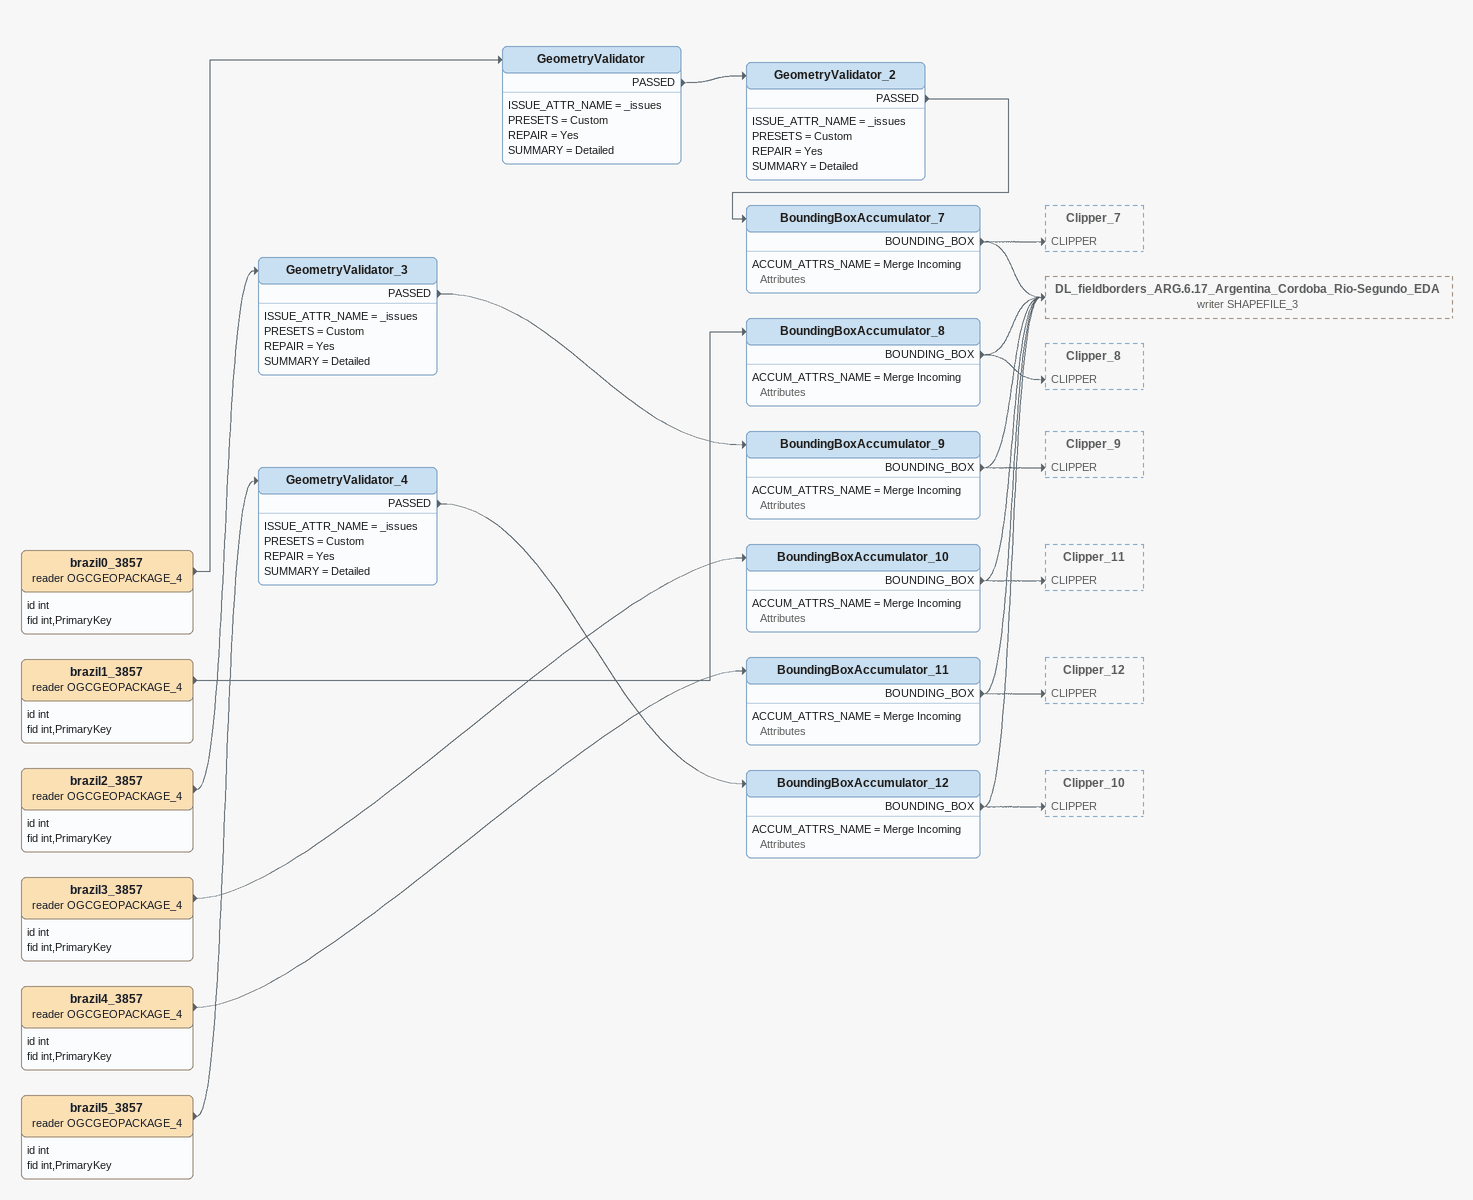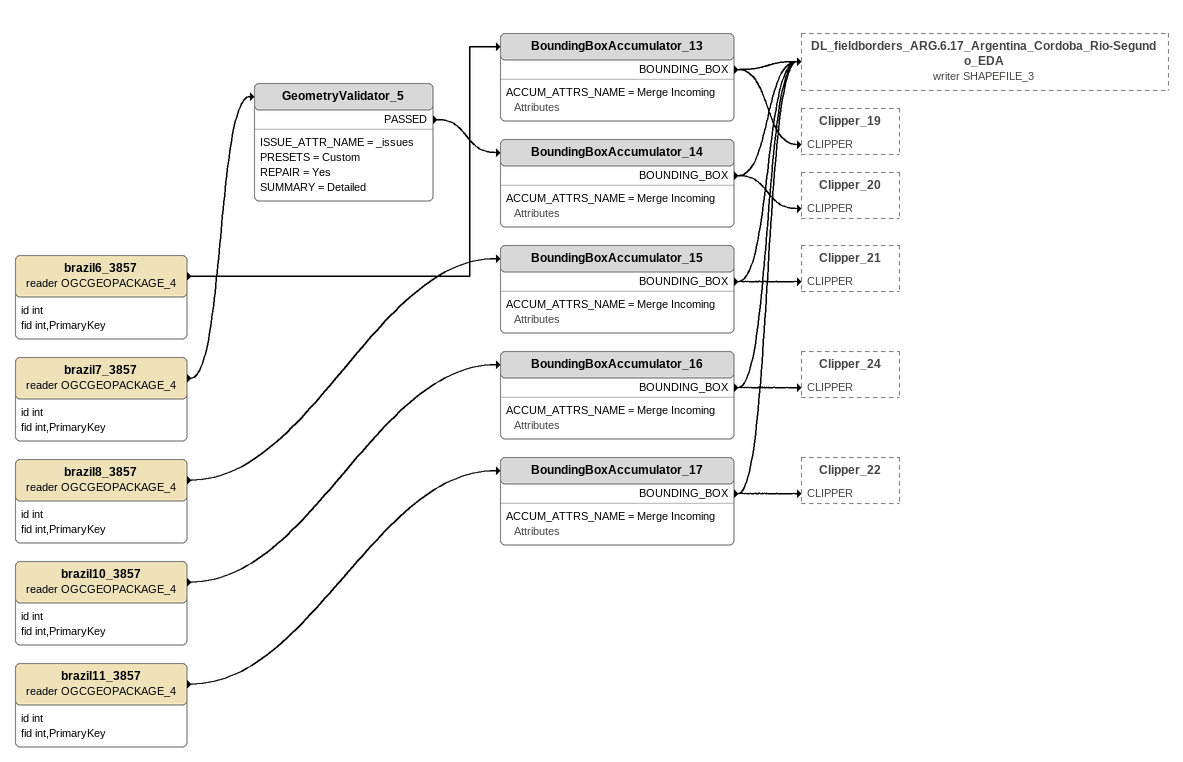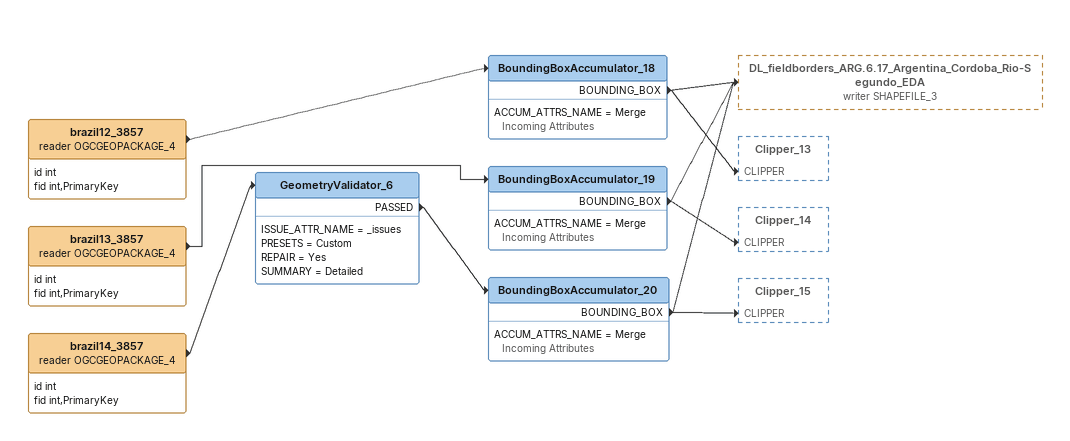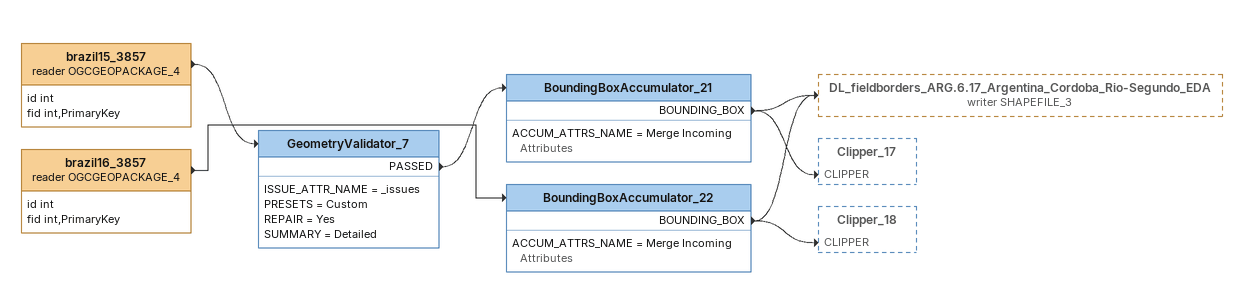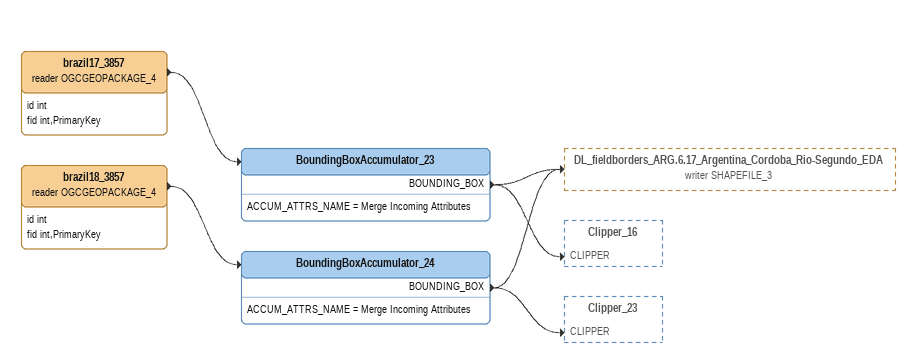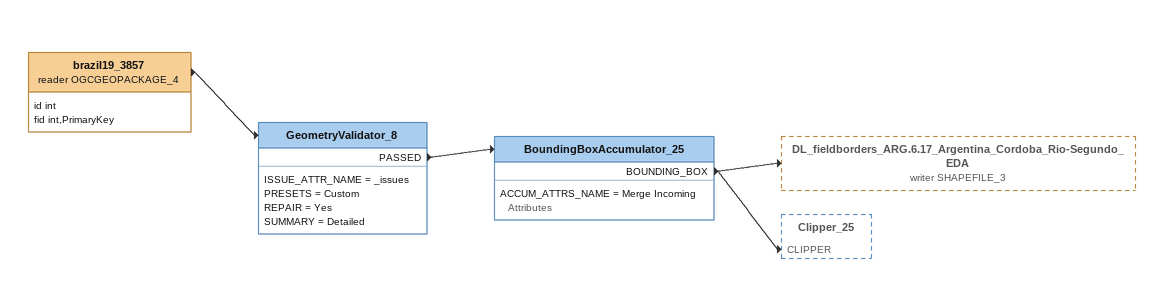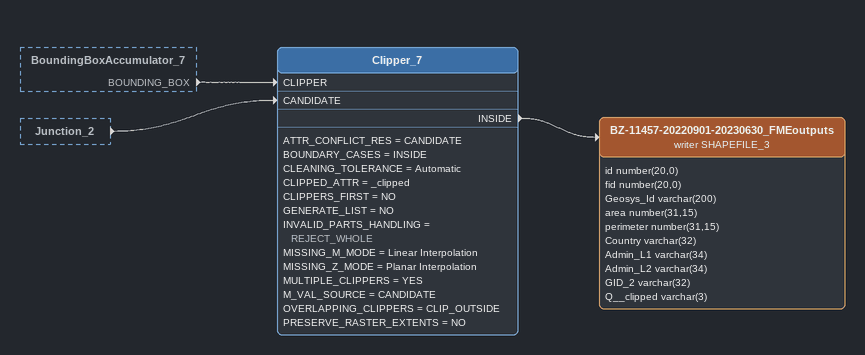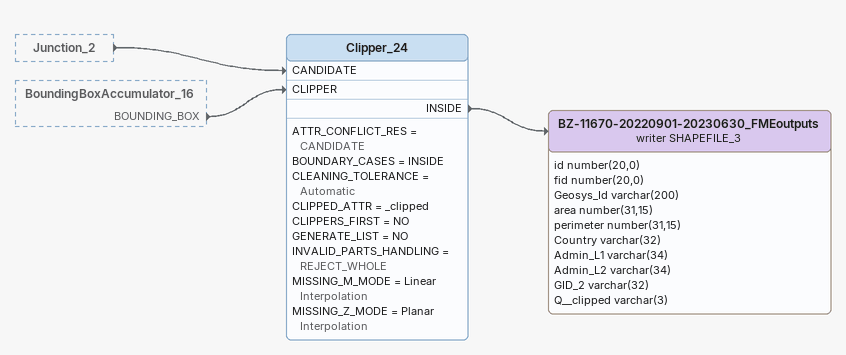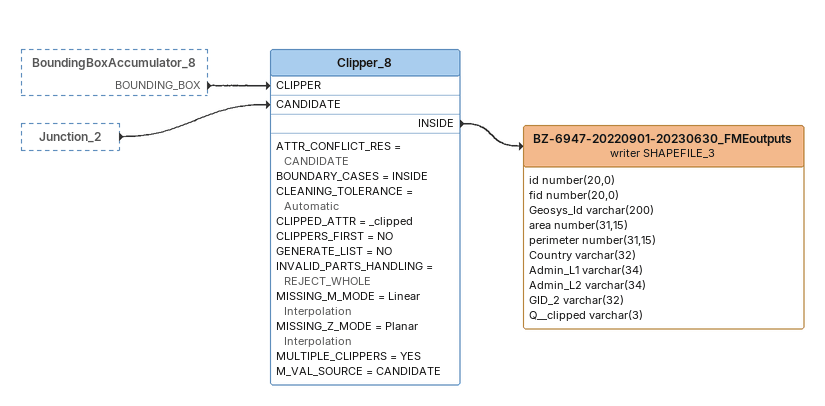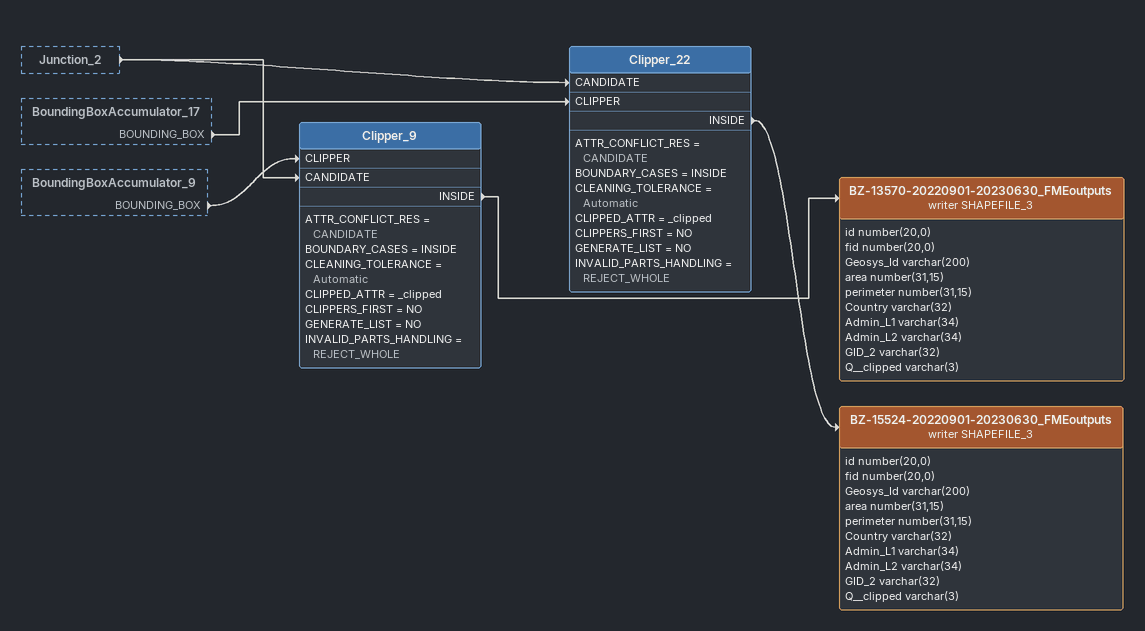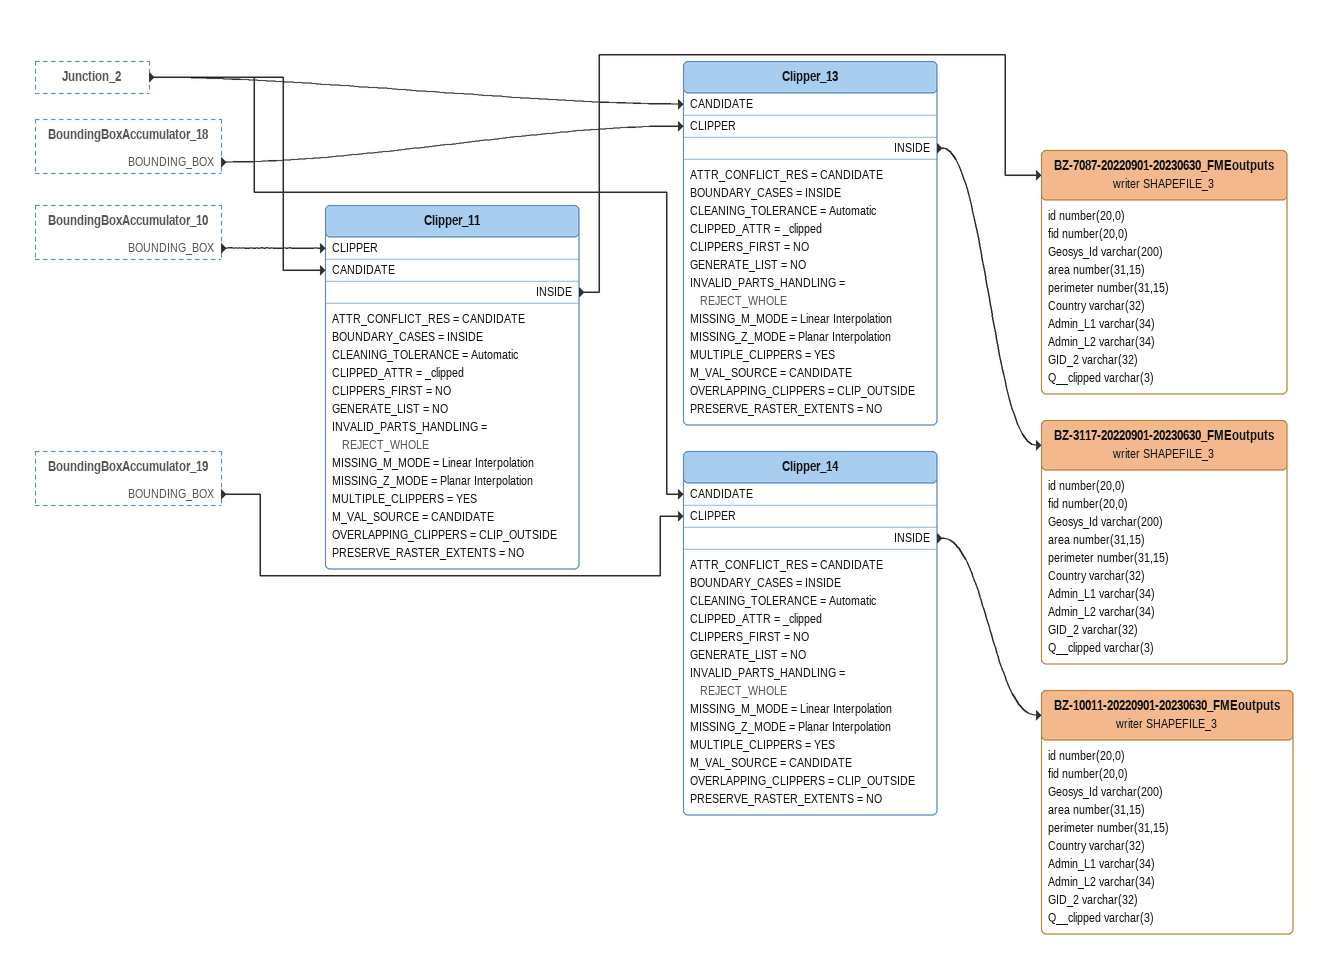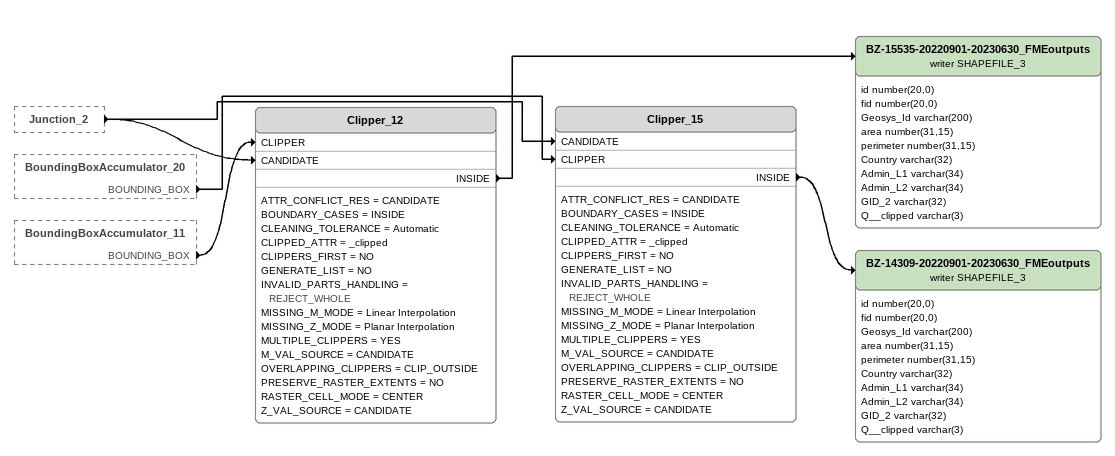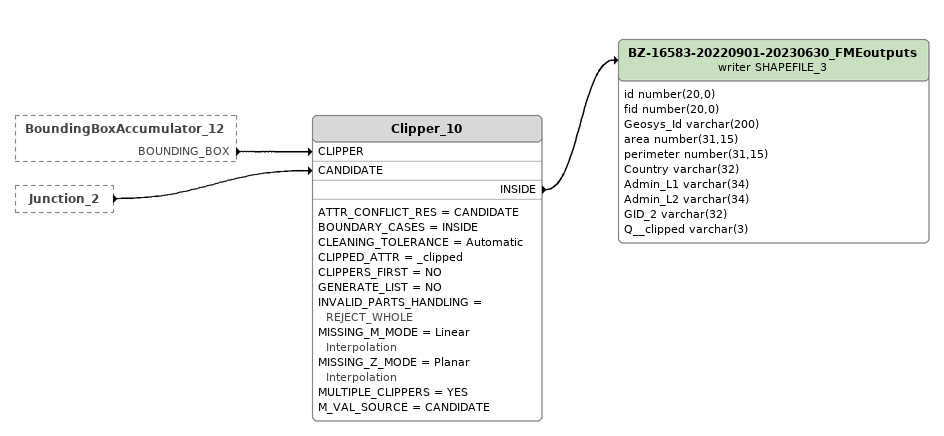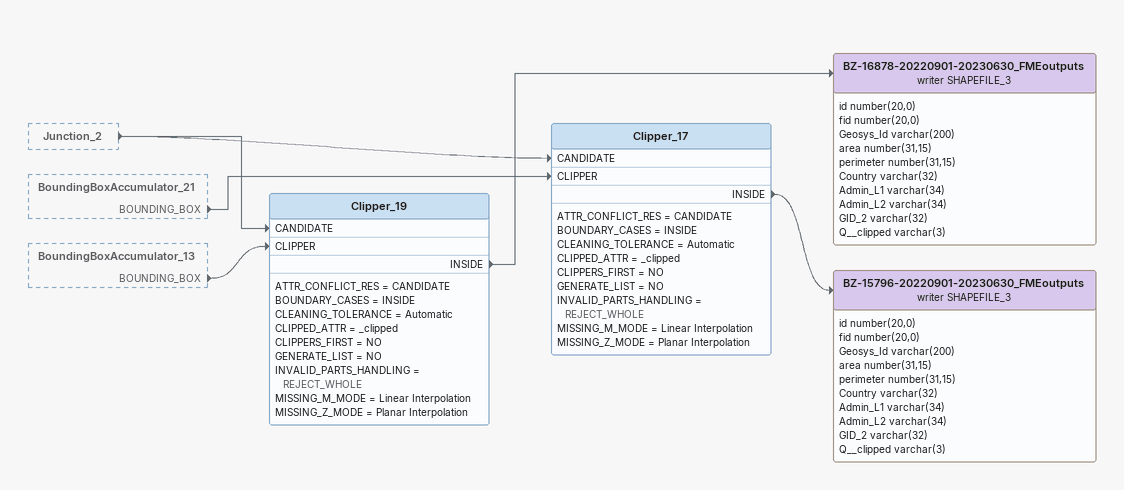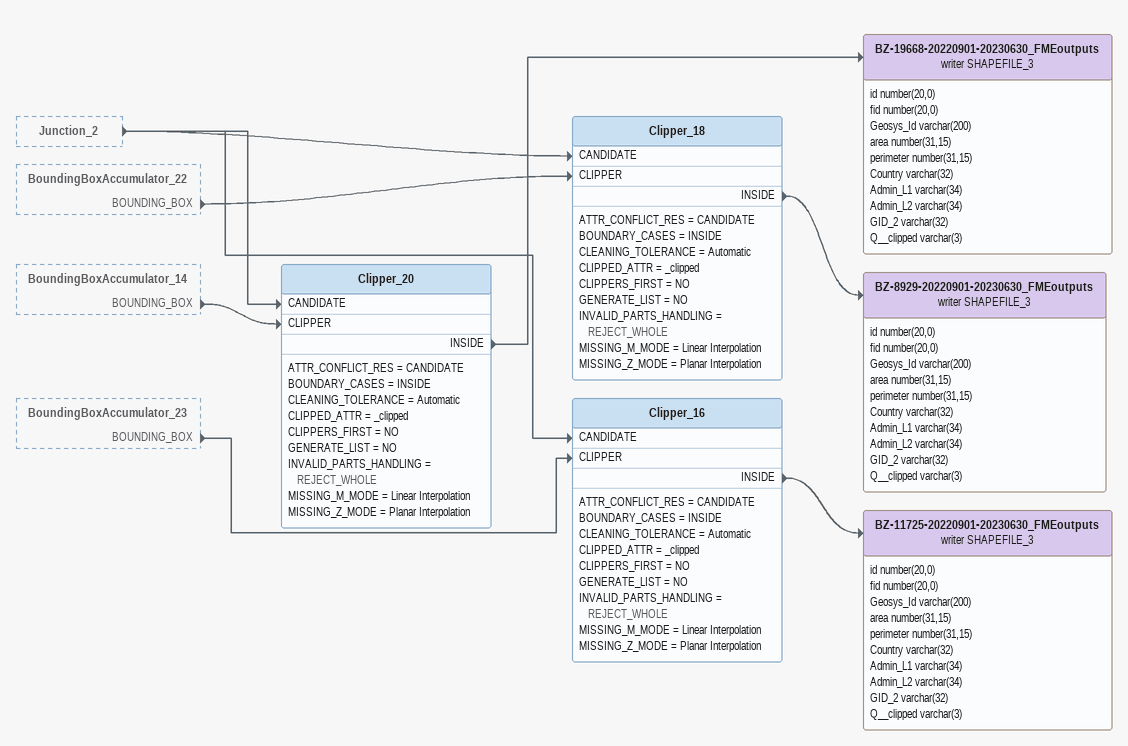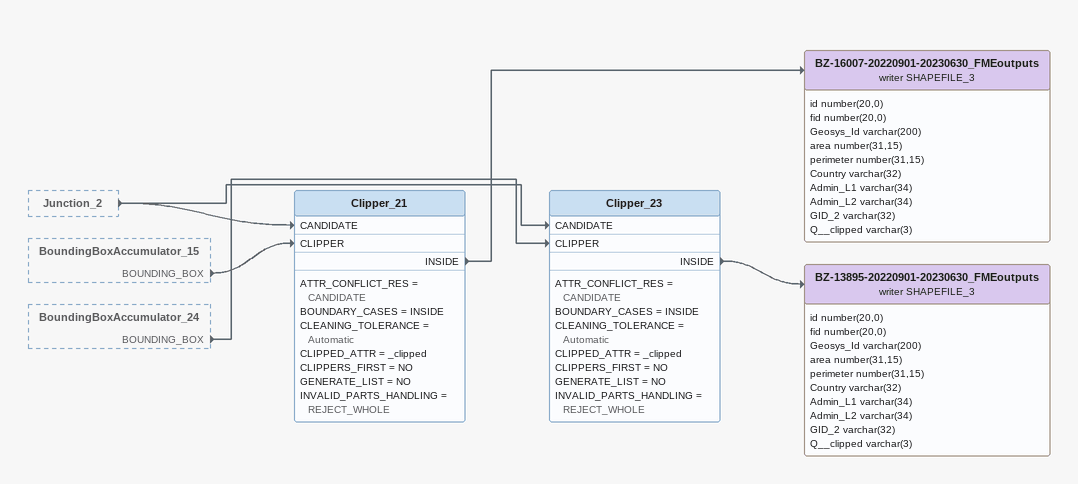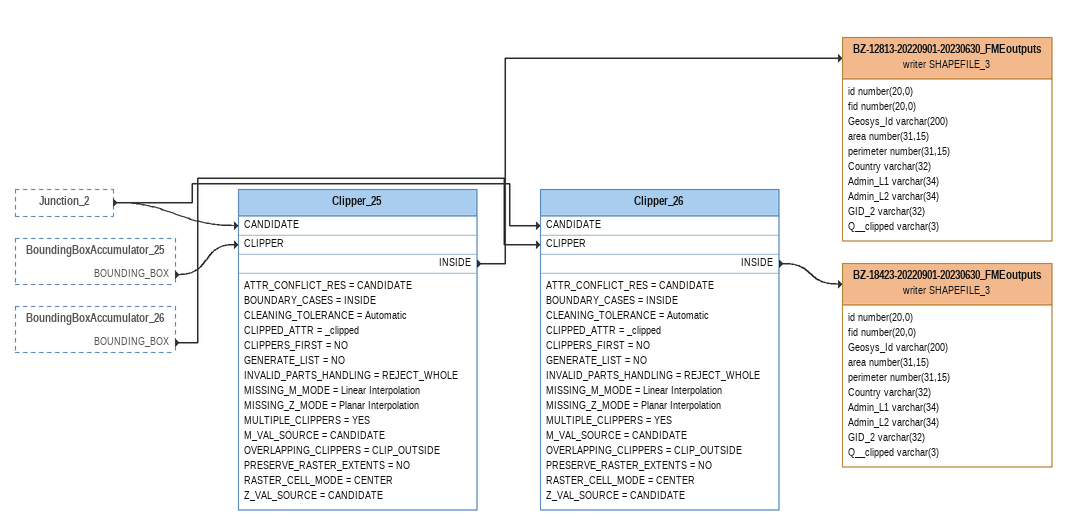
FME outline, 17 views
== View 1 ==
brazil0_3857 (reader OGCGEOPACKAGE_4)
    attributes: id int, fid int,PrimaryKey
    -> GeometryValidator
GeometryValidator
    ISSUE_ATTR_NAME = _issues
    PRESETS = Custom
    REPAIR = Yes
    SUMMARY = Detailed
    PASSED -> GeometryValidator_2
GeometryValidator_2
    ISSUE_ATTR_NAME = _issues
    PRESETS = Custom
    REPAIR = Yes
    SUMMARY = Detailed
    PASSED -> BoundingBoxAccumulator_7
BoundingBoxAccumulator_7
    ACCUM_ATTRS_NAME = Merge Incoming Attributes
    BOUNDING_BOX -> Clipper_7 [CLIPPER]
    BOUNDING_BOX -> DL_fieldborders_ARG.6.17_Argentina_Cordoba_Rio-Segundo_EDA (writer SHAPEFILE_3)
brazil1_3857 (reader OGCGEOPACKAGE_4)
    attributes: id int, fid int,PrimaryKey
    -> BoundingBoxAccumulator_8
BoundingBoxAccumulator_8
    ACCUM_ATTRS_NAME = Merge Incoming Attributes
    BOUNDING_BOX -> Clipper_8 [CLIPPER]
    BOUNDING_BOX -> DL_fieldborders_ARG.6.17_Argentina_Cordoba_Rio-Segundo_EDA (writer SHAPEFILE_3)
brazil2_3857 (reader OGCGEOPACKAGE_4)
    attributes: id int, fid int,PrimaryKey
    -> GeometryValidator_3
GeometryValidator_3
    ISSUE_ATTR_NAME = _issues
    PRESETS = Custom
    REPAIR = Yes
    SUMMARY = Detailed
    PASSED -> BoundingBoxAccumulator_9
BoundingBoxAccumulator_9
    ACCUM_ATTRS_NAME = Merge Incoming Attributes
    BOUNDING_BOX -> Clipper_9 [CLIPPER]
    BOUNDING_BOX -> DL_fieldborders_ARG.6.17_Argentina_Cordoba_Rio-Segundo_EDA (writer SHAPEFILE_3)
brazil3_3857 (reader OGCGEOPACKAGE_4)
    attributes: id int, fid int,PrimaryKey
    -> BoundingBoxAccumulator_10
BoundingBoxAccumulator_10
    ACCUM_ATTRS_NAME = Merge Incoming Attributes
    BOUNDING_BOX -> Clipper_11 [CLIPPER]
    BOUNDING_BOX -> DL_fieldborders_ARG.6.17_Argentina_Cordoba_Rio-Segundo_EDA (writer SHAPEFILE_3)
brazil4_3857 (reader OGCGEOPACKAGE_4)
    attributes: id int, fid int,PrimaryKey
    -> BoundingBoxAccumulator_11
BoundingBoxAccumulator_11
    ACCUM_ATTRS_NAME = Merge Incoming Attributes
    BOUNDING_BOX -> Clipper_12 [CLIPPER]
    BOUNDING_BOX -> DL_fieldborders_ARG.6.17_Argentina_Cordoba_Rio-Segundo_EDA (writer SHAPEFILE_3)
brazil5_3857 (reader OGCGEOPACKAGE_4)
    attributes: id int, fid int,PrimaryKey
    -> GeometryValidator_4
GeometryValidator_4
    ISSUE_ATTR_NAME = _issues
    PRESETS = Custom
    REPAIR = Yes
    SUMMARY = Detailed
    PASSED -> BoundingBoxAccumulator_12
BoundingBoxAccumulator_12
    ACCUM_ATTRS_NAME = Merge Incoming Attributes
    BOUNDING_BOX -> Clipper_10 [CLIPPER]
    BOUNDING_BOX -> DL_fieldborders_ARG.6.17_Argentina_Cordoba_Rio-Segundo_EDA (writer SHAPEFILE_3)

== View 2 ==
brazil6_3857 (reader OGCGEOPACKAGE_4)
    attributes: id int, fid int,PrimaryKey
    -> BoundingBoxAccumulator_13
BoundingBoxAccumulator_13
    ACCUM_ATTRS_NAME = Merge Incoming Attributes
    BOUNDING_BOX -> DL_fieldborders_ARG.6.17_Argentina_Cordoba_Rio-Segundo_EDA (writer SHAPEFILE_3)
    BOUNDING_BOX -> Clipper_19 [CLIPPER]
brazil7_3857 (reader OGCGEOPACKAGE_4)
    attributes: id int, fid int,PrimaryKey
    -> GeometryValidator_5
GeometryValidator_5
    ISSUE_ATTR_NAME = _issues
    PRESETS = Custom
    REPAIR = Yes
    SUMMARY = Detailed
    PASSED -> BoundingBoxAccumulator_14
BoundingBoxAccumulator_14
    ACCUM_ATTRS_NAME = Merge Incoming Attributes
    BOUNDING_BOX -> DL_fieldborders_ARG.6.17_Argentina_Cordoba_Rio-Segundo_EDA (writer SHAPEFILE_3)
    BOUNDING_BOX -> Clipper_20 [CLIPPER]
brazil8_3857 (reader OGCGEOPACKAGE_4)
    attributes: id int, fid int,PrimaryKey
    -> BoundingBoxAccumulator_15
BoundingBoxAccumulator_15
    ACCUM_ATTRS_NAME = Merge Incoming Attributes
    BOUNDING_BOX -> DL_fieldborders_ARG.6.17_Argentina_Cordoba_Rio-Segundo_EDA (writer SHAPEFILE_3)
    BOUNDING_BOX -> Clipper_21 [CLIPPER]
brazil10_3857 (reader OGCGEOPACKAGE_4)
    attributes: id int, fid int,PrimaryKey
    -> BoundingBoxAccumulator_16
BoundingBoxAccumulator_16
    ACCUM_ATTRS_NAME = Merge Incoming Attributes
    BOUNDING_BOX -> DL_fieldborders_ARG.6.17_Argentina_Cordoba_Rio-Segundo_EDA (writer SHAPEFILE_3)
    BOUNDING_BOX -> Clipper_24 [CLIPPER]
brazil11_3857 (reader OGCGEOPACKAGE_4)
    attributes: id int, fid int,PrimaryKey
    -> BoundingBoxAccumulator_17
BoundingBoxAccumulator_17
    ACCUM_ATTRS_NAME = Merge Incoming Attributes
    BOUNDING_BOX -> DL_fieldborders_ARG.6.17_Argentina_Cordoba_Rio-Segundo_EDA (writer SHAPEFILE_3)
    BOUNDING_BOX -> Clipper_22 [CLIPPER]

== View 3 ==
brazil12_3857 (reader OGCGEOPACKAGE_4)
    attributes: id int, fid int,PrimaryKey
    -> BoundingBoxAccumulator_18
BoundingBoxAccumulator_18
    ACCUM_ATTRS_NAME = Merge Incoming Attributes
    BOUNDING_BOX -> DL_fieldborders_ARG.6.17_Argentina_Cordoba_Rio-Segundo_EDA (writer SHAPEFILE_3)
    BOUNDING_BOX -> Clipper_13 [CLIPPER]
brazil13_3857 (reader OGCGEOPACKAGE_4)
    attributes: id int, fid int,PrimaryKey
    -> BoundingBoxAccumulator_19
BoundingBoxAccumulator_19
    ACCUM_ATTRS_NAME = Merge Incoming Attributes
    BOUNDING_BOX -> DL_fieldborders_ARG.6.17_Argentina_Cordoba_Rio-Segundo_EDA (writer SHAPEFILE_3)
    BOUNDING_BOX -> Clipper_14 [CLIPPER]
brazil14_3857 (reader OGCGEOPACKAGE_4)
    attributes: id int, fid int,PrimaryKey
    -> GeometryValidator_6
GeometryValidator_6
    ISSUE_ATTR_NAME = _issues
    PRESETS = Custom
    REPAIR = Yes
    SUMMARY = Detailed
    PASSED -> BoundingBoxAccumulator_20
BoundingBoxAccumulator_20
    ACCUM_ATTRS_NAME = Merge Incoming Attributes
    BOUNDING_BOX -> DL_fieldborders_ARG.6.17_Argentina_Cordoba_Rio-Segundo_EDA (writer SHAPEFILE_3)
    BOUNDING_BOX -> Clipper_15 [CLIPPER]

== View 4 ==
brazil15_3857 (reader OGCGEOPACKAGE_4)
    attributes: id int, fid int,PrimaryKey
    -> GeometryValidator_7
GeometryValidator_7
    ISSUE_ATTR_NAME = _issues
    PRESETS = Custom
    REPAIR = Yes
    SUMMARY = Detailed
    PASSED -> BoundingBoxAccumulator_21
BoundingBoxAccumulator_21
    ACCUM_ATTRS_NAME = Merge Incoming Attributes
    BOUNDING_BOX -> DL_fieldborders_ARG.6.17_Argentina_Cordoba_Rio-Segundo_EDA (writer SHAPEFILE_3)
    BOUNDING_BOX -> Clipper_17 [CLIPPER]
brazil16_3857 (reader OGCGEOPACKAGE_4)
    attributes: id int, fid int,PrimaryKey
    -> BoundingBoxAccumulator_22
BoundingBoxAccumulator_22
    ACCUM_ATTRS_NAME = Merge Incoming Attributes
    BOUNDING_BOX -> DL_fieldborders_ARG.6.17_Argentina_Cordoba_Rio-Segundo_EDA (writer SHAPEFILE_3)
    BOUNDING_BOX -> Clipper_18 [CLIPPER]

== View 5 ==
brazil17_3857 (reader OGCGEOPACKAGE_4)
    attributes: id int, fid int,PrimaryKey
    -> BoundingBoxAccumulator_23
BoundingBoxAccumulator_23
    ACCUM_ATTRS_NAME = Merge Incoming Attributes
    BOUNDING_BOX -> DL_fieldborders_ARG.6.17_Argentina_Cordoba_Rio-Segundo_EDA (writer SHAPEFILE_3)
    BOUNDING_BOX -> Clipper_16 [CLIPPER]
brazil18_3857 (reader OGCGEOPACKAGE_4)
    attributes: id int, fid int,PrimaryKey
    -> BoundingBoxAccumulator_24
BoundingBoxAccumulator_24
    ACCUM_ATTRS_NAME = Merge Incoming Attributes
    BOUNDING_BOX -> DL_fieldborders_ARG.6.17_Argentina_Cordoba_Rio-Segundo_EDA (writer SHAPEFILE_3)
    BOUNDING_BOX -> Clipper_23 [CLIPPER]

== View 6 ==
brazil19_3857 (reader OGCGEOPACKAGE_4)
    attributes: id int, fid int,PrimaryKey
    -> GeometryValidator_8
GeometryValidator_8
    ISSUE_ATTR_NAME = _issues
    PRESETS = Custom
    REPAIR = Yes
    SUMMARY = Detailed
    PASSED -> BoundingBoxAccumulator_25
BoundingBoxAccumulator_25
    ACCUM_ATTRS_NAME = Merge Incoming Attributes
    BOUNDING_BOX -> DL_fieldborders_ARG.6.17_Argentina_Cordoba_Rio-Segundo_EDA (writer SHAPEFILE_3)
    BOUNDING_BOX -> Clipper_25 [CLIPPER]

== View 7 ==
BoundingBoxAccumulator_7 [outside]
    BOUNDING_BOX -> Clipper_7 [CLIPPER]
Junction_2 [outside]
    -> Clipper_7 [CANDIDATE]
Clipper_7
    ATTR_CONFLICT_RES = CANDIDATE
    BOUNDARY_CASES = INSIDE
    CLEANING_TOLERANCE = Automatic
    CLIPPED_ATTR = _clipped
    CLIPPERS_FIRST = NO
    GENERATE_LIST = NO
    INVALID_PARTS_HANDLING = REJECT_WHOLE
    MISSING_M_MODE = Linear Interpolation
    MISSING_Z_MODE = Planar Interpolation
    MULTIPLE_CLIPPERS = YES
    M_VAL_SOURCE = CANDIDATE
    OVERLAPPING_CLIPPERS = CLIP_OUTSIDE
    PRESERVE_RASTER_EXTENTS = NO
    INSIDE -> BZ-11457-20220901-20230630_FMEoutputs (writer SHAPEFILE_3)
BZ-11457-20220901-20230630_FMEoutputs (writer SHAPEFILE_3)
    attributes: id number(20,0), fid number(20,0), Geosys_Id varchar(200), area number(31,15), perimeter number(31,15), Country varchar(32), Admin_L1 varchar(34), Admin_L2 varchar(34), GID_2 varchar(32), Q__clipped varchar(3)

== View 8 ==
Junction_2 [outside]
    -> Clipper_24 [CANDIDATE]
BoundingBoxAccumulator_16 [outside]
    BOUNDING_BOX -> Clipper_24 [CLIPPER]
Clipper_24
    ATTR_CONFLICT_RES = CANDIDATE
    BOUNDARY_CASES = INSIDE
    CLEANING_TOLERANCE = Automatic
    CLIPPED_ATTR = _clipped
    CLIPPERS_FIRST = NO
    GENERATE_LIST = NO
    INVALID_PARTS_HANDLING = REJECT_WHOLE
    MISSING_M_MODE = Linear Interpolation
    MISSING_Z_MODE = Planar Interpolation
    INSIDE -> BZ-11670-20220901-20230630_FMEoutputs (writer SHAPEFILE_3)
BZ-11670-20220901-20230630_FMEoutputs (writer SHAPEFILE_3)
    attributes: id number(20,0), fid number(20,0), Geosys_Id varchar(200), area number(31,15), perimeter number(31,15), Country varchar(32), Admin_L1 varchar(34), Admin_L2 varchar(34), GID_2 varchar(32), Q__clipped varchar(3)

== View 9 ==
BoundingBoxAccumulator_8 [outside]
    BOUNDING_BOX -> Clipper_8 [CLIPPER]
Junction_2 [outside]
    -> Clipper_8 [CANDIDATE]
Clipper_8
    ATTR_CONFLICT_RES = CANDIDATE
    BOUNDARY_CASES = INSIDE
    CLEANING_TOLERANCE = Automatic
    CLIPPED_ATTR = _clipped
    CLIPPERS_FIRST = NO
    GENERATE_LIST = NO
    INVALID_PARTS_HANDLING = REJECT_WHOLE
    MISSING_M_MODE = Linear Interpolation
    MISSING_Z_MODE = Planar Interpolation
    MULTIPLE_CLIPPERS = YES
    M_VAL_SOURCE = CANDIDATE
    INSIDE -> BZ-6947-20220901-20230630_FMEoutputs (writer SHAPEFILE_3)
BZ-6947-20220901-20230630_FMEoutputs (writer SHAPEFILE_3)
    attributes: id number(20,0), fid number(20,0), Geosys_Id varchar(200), area number(31,15), perimeter number(31,15), Country varchar(32), Admin_L1 varchar(34), Admin_L2 varchar(34), GID_2 varchar(32), Q__clipped varchar(3)

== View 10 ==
Junction_2 [outside]
    -> Clipper_9 [CANDIDATE]
    -> Clipper_22 [CANDIDATE]
BoundingBoxAccumulator_17 [outside]
    BOUNDING_BOX -> Clipper_22 [CLIPPER]
BoundingBoxAccumulator_9 [outside]
    BOUNDING_BOX -> Clipper_9 [CLIPPER]
Clipper_22
    ATTR_CONFLICT_RES = CANDIDATE
    BOUNDARY_CASES = INSIDE
    CLEANING_TOLERANCE = Automatic
    CLIPPED_ATTR = _clipped
    CLIPPERS_FIRST = NO
    GENERATE_LIST = NO
    INVALID_PARTS_HANDLING = REJECT_WHOLE
    INSIDE -> BZ-15524-20220901-20230630_FMEoutputs (writer SHAPEFILE_3)
BZ-15524-20220901-20230630_FMEoutputs (writer SHAPEFILE_3)
    attributes: id number(20,0), fid number(20,0), Geosys_Id varchar(200), area number(31,15), perimeter number(31,15), Country varchar(32), Admin_L1 varchar(34), Admin_L2 varchar(34), GID_2 varchar(32), Q__clipped varchar(3)
Clipper_9
    ATTR_CONFLICT_RES = CANDIDATE
    BOUNDARY_CASES = INSIDE
    CLEANING_TOLERANCE = Automatic
    CLIPPED_ATTR = _clipped
    CLIPPERS_FIRST = NO
    GENERATE_LIST = NO
    INVALID_PARTS_HANDLING = REJECT_WHOLE
    INSIDE -> BZ-13570-20220901-20230630_FMEoutputs (writer SHAPEFILE_3)
BZ-13570-20220901-20230630_FMEoutputs (writer SHAPEFILE_3)
    attributes: id number(20,0), fid number(20,0), Geosys_Id varchar(200), area number(31,15), perimeter number(31,15), Country varchar(32), Admin_L1 varchar(34), Admin_L2 varchar(34), GID_2 varchar(32), Q__clipped varchar(3)

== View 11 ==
Junction_2 [outside]
    -> Clipper_11 [CANDIDATE]
    -> Clipper_14 [CANDIDATE]
    -> Clipper_13 [CANDIDATE]
BoundingBoxAccumulator_18 [outside]
    BOUNDING_BOX -> Clipper_13 [CLIPPER]
BoundingBoxAccumulator_10 [outside]
    BOUNDING_BOX -> Clipper_11 [CLIPPER]
BoundingBoxAccumulator_19 [outside]
    BOUNDING_BOX -> Clipper_14 [CLIPPER]
Clipper_13
    ATTR_CONFLICT_RES = CANDIDATE
    BOUNDARY_CASES = INSIDE
    CLEANING_TOLERANCE = Automatic
    CLIPPED_ATTR = _clipped
    CLIPPERS_FIRST = NO
    GENERATE_LIST = NO
    INVALID_PARTS_HANDLING = REJECT_WHOLE
    MISSING_M_MODE = Linear Interpolation
    MISSING_Z_MODE = Planar Interpolation
    MULTIPLE_CLIPPERS = YES
    M_VAL_SOURCE = CANDIDATE
    OVERLAPPING_CLIPPERS = CLIP_OUTSIDE
    PRESERVE_RASTER_EXTENTS = NO
    INSIDE -> BZ-3117-20220901-20230630_FMEoutputs (writer SHAPEFILE_3)
BZ-3117-20220901-20230630_FMEoutputs (writer SHAPEFILE_3)
    attributes: id number(20,0), fid number(20,0), Geosys_Id varchar(200), area number(31,15), perimeter number(31,15), Country varchar(32), Admin_L1 varchar(34), Admin_L2 varchar(34), GID_2 varchar(32), Q__clipped varchar(3)
Clipper_11
    ATTR_CONFLICT_RES = CANDIDATE
    BOUNDARY_CASES = INSIDE
    CLEANING_TOLERANCE = Automatic
    CLIPPED_ATTR = _clipped
    CLIPPERS_FIRST = NO
    GENERATE_LIST = NO
    INVALID_PARTS_HANDLING = REJECT_WHOLE
    MISSING_M_MODE = Linear Interpolation
    MISSING_Z_MODE = Planar Interpolation
    MULTIPLE_CLIPPERS = YES
    M_VAL_SOURCE = CANDIDATE
    OVERLAPPING_CLIPPERS = CLIP_OUTSIDE
    PRESERVE_RASTER_EXTENTS = NO
    INSIDE -> BZ-7087-20220901-20230630_FMEoutputs (writer SHAPEFILE_3)
BZ-7087-20220901-20230630_FMEoutputs (writer SHAPEFILE_3)
    attributes: id number(20,0), fid number(20,0), Geosys_Id varchar(200), area number(31,15), perimeter number(31,15), Country varchar(32), Admin_L1 varchar(34), Admin_L2 varchar(34), GID_2 varchar(32), Q__clipped varchar(3)
Clipper_14
    ATTR_CONFLICT_RES = CANDIDATE
    BOUNDARY_CASES = INSIDE
    CLEANING_TOLERANCE = Automatic
    CLIPPED_ATTR = _clipped
    CLIPPERS_FIRST = NO
    GENERATE_LIST = NO
    INVALID_PARTS_HANDLING = REJECT_WHOLE
    MISSING_M_MODE = Linear Interpolation
    MISSING_Z_MODE = Planar Interpolation
    MULTIPLE_CLIPPERS = YES
    M_VAL_SOURCE = CANDIDATE
    OVERLAPPING_CLIPPERS = CLIP_OUTSIDE
    PRESERVE_RASTER_EXTENTS = NO
    INSIDE -> BZ-10011-20220901-20230630_FMEoutputs (writer SHAPEFILE_3)
BZ-10011-20220901-20230630_FMEoutputs (writer SHAPEFILE_3)
    attributes: id number(20,0), fid number(20,0), Geosys_Id varchar(200), area number(31,15), perimeter number(31,15), Country varchar(32), Admin_L1 varchar(34), Admin_L2 varchar(34), GID_2 varchar(32), Q__clipped varchar(3)

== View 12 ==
Junction_2 [outside]
    -> Clipper_12 [CANDIDATE]
    -> Clipper_15 [CANDIDATE]
BoundingBoxAccumulator_20 [outside]
    BOUNDING_BOX -> Clipper_15 [CLIPPER]
BoundingBoxAccumulator_11 [outside]
    BOUNDING_BOX -> Clipper_12 [CLIPPER]
Clipper_15
    ATTR_CONFLICT_RES = CANDIDATE
    BOUNDARY_CASES = INSIDE
    CLEANING_TOLERANCE = Automatic
    CLIPPED_ATTR = _clipped
    CLIPPERS_FIRST = NO
    GENERATE_LIST = NO
    INVALID_PARTS_HANDLING = REJECT_WHOLE
    MISSING_M_MODE = Linear Interpolation
    MISSING_Z_MODE = Planar Interpolation
    MULTIPLE_CLIPPERS = YES
    M_VAL_SOURCE = CANDIDATE
    OVERLAPPING_CLIPPERS = CLIP_OUTSIDE
    PRESERVE_RASTER_EXTENTS = NO
    RASTER_CELL_MODE = CENTER
    Z_VAL_SOURCE = CANDIDATE
    INSIDE -> BZ-14309-20220901-20230630_FMEoutputs (writer SHAPEFILE_3)
BZ-14309-20220901-20230630_FMEoutputs (writer SHAPEFILE_3)
    attributes: id number(20,0), fid number(20,0), Geosys_Id varchar(200), area number(31,15), perimeter number(31,15), Country varchar(32), Admin_L1 varchar(34), Admin_L2 varchar(34), GID_2 varchar(32), Q__clipped varchar(3)
Clipper_12
    ATTR_CONFLICT_RES = CANDIDATE
    BOUNDARY_CASES = INSIDE
    CLEANING_TOLERANCE = Automatic
    CLIPPED_ATTR = _clipped
    CLIPPERS_FIRST = NO
    GENERATE_LIST = NO
    INVALID_PARTS_HANDLING = REJECT_WHOLE
    MISSING_M_MODE = Linear Interpolation
    MISSING_Z_MODE = Planar Interpolation
    MULTIPLE_CLIPPERS = YES
    M_VAL_SOURCE = CANDIDATE
    OVERLAPPING_CLIPPERS = CLIP_OUTSIDE
    PRESERVE_RASTER_EXTENTS = NO
    RASTER_CELL_MODE = CENTER
    Z_VAL_SOURCE = CANDIDATE
    INSIDE -> BZ-15535-20220901-20230630_FMEoutputs (writer SHAPEFILE_3)
BZ-15535-20220901-20230630_FMEoutputs (writer SHAPEFILE_3)
    attributes: id number(20,0), fid number(20,0), Geosys_Id varchar(200), area number(31,15), perimeter number(31,15), Country varchar(32), Admin_L1 varchar(34), Admin_L2 varchar(34), GID_2 varchar(32), Q__clipped varchar(3)

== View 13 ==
BoundingBoxAccumulator_12 [outside]
    BOUNDING_BOX -> Clipper_10 [CLIPPER]
Junction_2 [outside]
    -> Clipper_10 [CANDIDATE]
Clipper_10
    ATTR_CONFLICT_RES = CANDIDATE
    BOUNDARY_CASES = INSIDE
    CLEANING_TOLERANCE = Automatic
    CLIPPED_ATTR = _clipped
    CLIPPERS_FIRST = NO
    GENERATE_LIST = NO
    INVALID_PARTS_HANDLING = REJECT_WHOLE
    MISSING_M_MODE = Linear Interpolation
    MISSING_Z_MODE = Planar Interpolation
    MULTIPLE_CLIPPERS = YES
    M_VAL_SOURCE = CANDIDATE
    INSIDE -> BZ-16583-20220901-20230630_FMEoutputs (writer SHAPEFILE_3)
BZ-16583-20220901-20230630_FMEoutputs (writer SHAPEFILE_3)
    attributes: id number(20,0), fid number(20,0), Geosys_Id varchar(200), area number(31,15), perimeter number(31,15), Country varchar(32), Admin_L1 varchar(34), Admin_L2 varchar(34), GID_2 varchar(32), Q__clipped varchar(3)

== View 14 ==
Junction_2 [outside]
    -> Clipper_19 [CANDIDATE]
    -> Clipper_17 [CANDIDATE]
BoundingBoxAccumulator_21 [outside]
    BOUNDING_BOX -> Clipper_17 [CLIPPER]
BoundingBoxAccumulator_13 [outside]
    BOUNDING_BOX -> Clipper_19 [CLIPPER]
Clipper_17
    ATTR_CONFLICT_RES = CANDIDATE
    BOUNDARY_CASES = INSIDE
    CLEANING_TOLERANCE = Automatic
    CLIPPED_ATTR = _clipped
    CLIPPERS_FIRST = NO
    GENERATE_LIST = NO
    INVALID_PARTS_HANDLING = REJECT_WHOLE
    MISSING_M_MODE = Linear Interpolation
    MISSING_Z_MODE = Planar Interpolation
    INSIDE -> BZ-15796-20220901-20230630_FMEoutputs (writer SHAPEFILE_3)
BZ-15796-20220901-20230630_FMEoutputs (writer SHAPEFILE_3)
    attributes: id number(20,0), fid number(20,0), Geosys_Id varchar(200), area number(31,15), perimeter number(31,15), Country varchar(32), Admin_L1 varchar(34), Admin_L2 varchar(34), GID_2 varchar(32), Q__clipped varchar(3)
Clipper_19
    ATTR_CONFLICT_RES = CANDIDATE
    BOUNDARY_CASES = INSIDE
    CLEANING_TOLERANCE = Automatic
    CLIPPED_ATTR = _clipped
    CLIPPERS_FIRST = NO
    GENERATE_LIST = NO
    INVALID_PARTS_HANDLING = REJECT_WHOLE
    MISSING_M_MODE = Linear Interpolation
    MISSING_Z_MODE = Planar Interpolation
    INSIDE -> BZ-16878-20220901-20230630_FMEoutputs (writer SHAPEFILE_3)
BZ-16878-20220901-20230630_FMEoutputs (writer SHAPEFILE_3)
    attributes: id number(20,0), fid number(20,0), Geosys_Id varchar(200), area number(31,15), perimeter number(31,15), Country varchar(32), Admin_L1 varchar(34), Admin_L2 varchar(34), GID_2 varchar(32), Q__clipped varchar(3)

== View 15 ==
Junction_2 [outside]
    -> Clipper_20 [CANDIDATE]
    -> Clipper_16 [CANDIDATE]
    -> Clipper_18 [CANDIDATE]
BoundingBoxAccumulator_22 [outside]
    BOUNDING_BOX -> Clipper_18 [CLIPPER]
BoundingBoxAccumulator_14 [outside]
    BOUNDING_BOX -> Clipper_20 [CLIPPER]
BoundingBoxAccumulator_23 [outside]
    BOUNDING_BOX -> Clipper_16 [CLIPPER]
Clipper_18
    ATTR_CONFLICT_RES = CANDIDATE
    BOUNDARY_CASES = INSIDE
    CLEANING_TOLERANCE = Automatic
    CLIPPED_ATTR = _clipped
    CLIPPERS_FIRST = NO
    GENERATE_LIST = NO
    INVALID_PARTS_HANDLING = REJECT_WHOLE
    MISSING_M_MODE = Linear Interpolation
    MISSING_Z_MODE = Planar Interpolation
    INSIDE -> BZ-8929-20220901-20230630_FMEoutputs (writer SHAPEFILE_3)
BZ-8929-20220901-20230630_FMEoutputs (writer SHAPEFILE_3)
    attributes: id number(20,0), fid number(20,0), Geosys_Id varchar(200), area number(31,15), perimeter number(31,15), Country varchar(32), Admin_L1 varchar(34), Admin_L2 varchar(34), GID_2 varchar(32), Q__clipped varchar(3)
Clipper_20
    ATTR_CONFLICT_RES = CANDIDATE
    BOUNDARY_CASES = INSIDE
    CLEANING_TOLERANCE = Automatic
    CLIPPED_ATTR = _clipped
    CLIPPERS_FIRST = NO
    GENERATE_LIST = NO
    INVALID_PARTS_HANDLING = REJECT_WHOLE
    MISSING_M_MODE = Linear Interpolation
    MISSING_Z_MODE = Planar Interpolation
    INSIDE -> BZ-19668-20220901-20230630_FMEoutputs (writer SHAPEFILE_3)
BZ-19668-20220901-20230630_FMEoutputs (writer SHAPEFILE_3)
    attributes: id number(20,0), fid number(20,0), Geosys_Id varchar(200), area number(31,15), perimeter number(31,15), Country varchar(32), Admin_L1 varchar(34), Admin_L2 varchar(34), GID_2 varchar(32), Q__clipped varchar(3)
Clipper_16
    ATTR_CONFLICT_RES = CANDIDATE
    BOUNDARY_CASES = INSIDE
    CLEANING_TOLERANCE = Automatic
    CLIPPED_ATTR = _clipped
    CLIPPERS_FIRST = NO
    GENERATE_LIST = NO
    INVALID_PARTS_HANDLING = REJECT_WHOLE
    MISSING_M_MODE = Linear Interpolation
    MISSING_Z_MODE = Planar Interpolation
    INSIDE -> BZ-11725-20220901-20230630_FMEoutputs (writer SHAPEFILE_3)
BZ-11725-20220901-20230630_FMEoutputs (writer SHAPEFILE_3)
    attributes: id number(20,0), fid number(20,0), Geosys_Id varchar(200), area number(31,15), perimeter number(31,15), Country varchar(32), Admin_L1 varchar(34), Admin_L2 varchar(34), GID_2 varchar(32), Q__clipped varchar(3)

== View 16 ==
Junction_2 [outside]
    -> Clipper_21 [CANDIDATE]
    -> Clipper_23 [CANDIDATE]
BoundingBoxAccumulator_15 [outside]
    BOUNDING_BOX -> Clipper_21 [CLIPPER]
BoundingBoxAccumulator_24 [outside]
    BOUNDING_BOX -> Clipper_23 [CLIPPER]
Clipper_21
    ATTR_CONFLICT_RES = CANDIDATE
    BOUNDARY_CASES = INSIDE
    CLEANING_TOLERANCE = Automatic
    CLIPPED_ATTR = _clipped
    CLIPPERS_FIRST = NO
    GENERATE_LIST = NO
    INVALID_PARTS_HANDLING = REJECT_WHOLE
    INSIDE -> BZ-16007-20220901-20230630_FMEoutputs (writer SHAPEFILE_3)
BZ-16007-20220901-20230630_FMEoutputs (writer SHAPEFILE_3)
    attributes: id number(20,0), fid number(20,0), Geosys_Id varchar(200), area number(31,15), perimeter number(31,15), Country varchar(32), Admin_L1 varchar(34), Admin_L2 varchar(34), GID_2 varchar(32), Q__clipped varchar(3)
Clipper_23
    ATTR_CONFLICT_RES = CANDIDATE
    BOUNDARY_CASES = INSIDE
    CLEANING_TOLERANCE = Automatic
    CLIPPED_ATTR = _clipped
    CLIPPERS_FIRST = NO
    GENERATE_LIST = NO
    INVALID_PARTS_HANDLING = REJECT_WHOLE
    INSIDE -> BZ-13895-20220901-20230630_FMEoutputs (writer SHAPEFILE_3)
BZ-13895-20220901-20230630_FMEoutputs (writer SHAPEFILE_3)
    attributes: id number(20,0), fid number(20,0), Geosys_Id varchar(200), area number(31,15), perimeter number(31,15), Country varchar(32), Admin_L1 varchar(34), Admin_L2 varchar(34), GID_2 varchar(32), Q__clipped varchar(3)

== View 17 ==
Junction_2 [outside]
    -> Clipper_25 [CANDIDATE]
    -> Clipper_26 [CANDIDATE]
BoundingBoxAccumulator_25 [outside]
    BOUNDING_BOX -> Clipper_25 [CLIPPER]
BoundingBoxAccumulator_26 [outside]
    BOUNDING_BOX -> Clipper_26 [CLIPPER]
Clipper_25
    ATTR_CONFLICT_RES = CANDIDATE
    BOUNDARY_CASES = INSIDE
    CLEANING_TOLERANCE = Automatic
    CLIPPED_ATTR = _clipped
    CLIPPERS_FIRST = NO
    GENERATE_LIST = NO
    INVALID_PARTS_HANDLING = REJECT_WHOLE
    MISSING_M_MODE = Linear Interpolation
    MISSING_Z_MODE = Planar Interpolation
    MULTIPLE_CLIPPERS = YES
    M_VAL_SOURCE = CANDIDATE
    OVERLAPPING_CLIPPERS = CLIP_OUTSIDE
    PRESERVE_RASTER_EXTENTS = NO
    RASTER_CELL_MODE = CENTER
    Z_VAL_SOURCE = CANDIDATE
    INSIDE -> BZ-12813-20220901-20230630_FMEoutputs (writer SHAPEFILE_3)
BZ-12813-20220901-20230630_FMEoutputs (writer SHAPEFILE_3)
    attributes: id number(20,0), fid number(20,0), Geosys_Id varchar(200), area number(31,15), perimeter number(31,15), Country varchar(32), Admin_L1 varchar(34), Admin_L2 varchar(34), GID_2 varchar(32), Q__clipped varchar(3)
Clipper_26
    ATTR_CONFLICT_RES = CANDIDATE
    BOUNDARY_CASES = INSIDE
    CLEANING_TOLERANCE = Automatic
    CLIPPED_ATTR = _clipped
    CLIPPERS_FIRST = NO
    GENERATE_LIST = NO
    INVALID_PARTS_HANDLING = REJECT_WHOLE
    MISSING_M_MODE = Linear Interpolation
    MISSING_Z_MODE = Planar Interpolation
    MULTIPLE_CLIPPERS = YES
    M_VAL_SOURCE = CANDIDATE
    OVERLAPPING_CLIPPERS = CLIP_OUTSIDE
    PRESERVE_RASTER_EXTENTS = NO
    RASTER_CELL_MODE = CENTER
    Z_VAL_SOURCE = CANDIDATE
    INSIDE -> BZ-18423-20220901-20230630_FMEoutputs (writer SHAPEFILE_3)
BZ-18423-20220901-20230630_FMEoutputs (writer SHAPEFILE_3)
    attributes: id number(20,0), fid number(20,0), Geosys_Id varchar(200), area number(31,15), perimeter number(31,15), Country varchar(32), Admin_L1 varchar(34), Admin_L2 varchar(34), GID_2 varchar(32), Q__clipped varchar(3)
